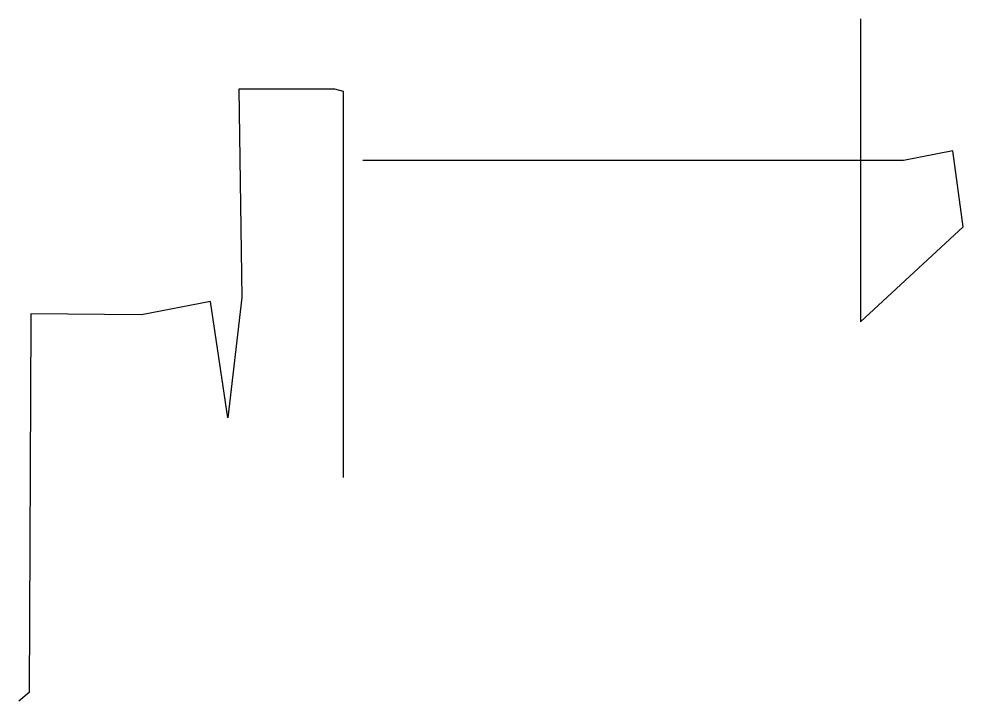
# Model space of a CAD drawing. Header units: metres. Extents: x -23.91 to -14.36, y 1.35 to 8.25.
import ezdxf

# ---------------------------------------------------------------- set-up
doc = ezdxf.new("R2010")
doc.units = ezdxf.units.M

msp = doc.modelspace()

# ---------------------------------------------------------------- linework, layer by layer
for points in [[(-15.3968, 8.2548), (-15.3968, 5.1897), (-14.3565, 6.1519), (-14.4605, 6.9191), (-14.961, 6.8234), (-20.3445, 6.8234), (-20.4337, 6.8234)], [(-20.6287, 3.6143), (-20.6287, 7.5209), (-20.7155, 7.5427), (-21.6865, 7.5427), (-21.6587, 5.4363), (-21.7988, 4.2168), (-21.9757, 5.394), (-22.6736, 5.2605), (-23.7947, 5.2717), (-23.7947, 5.2088), (-23.81, 1.4396), (-23.9145, 1.3521)]]:
    msp.add_lwpolyline(points)

doc.saveas('drawing.dxf')
